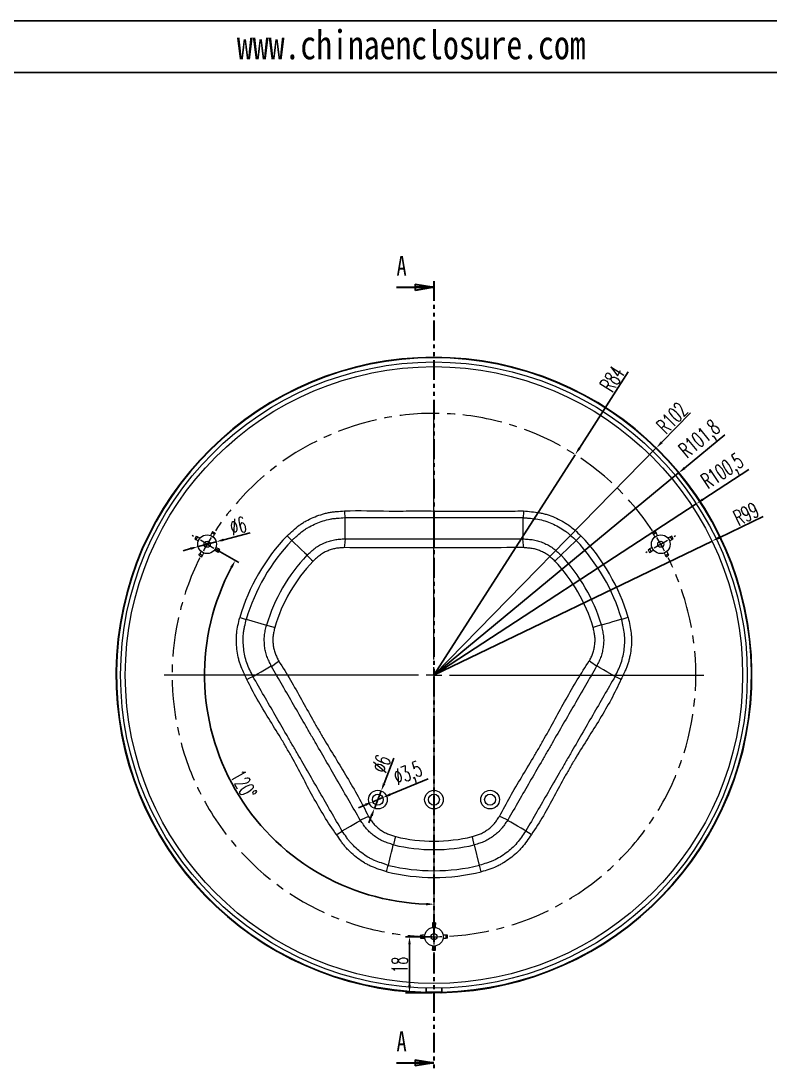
# Model space of a CAD drawing. Header units: inches. Extents: x -602 to 2189, y 557 to 1254.
# Drawn here: x 834 to 1074.2, y 917.5 to 1253.9 of the extents above; entities that cross this region are included whole.
import ezdxf

# ---------------------------------------------------------------- set-up
doc = ezdxf.new("R2010")
doc.units = ezdxf.units.IN
for name, pattern in [('CENTER2', [28.575, 19.05, -3.175, 3.175, -3.175]), ('CENTERX2', [20.32, 12.7, -2.54, 2.54, -2.54]), ('PHANTOM', [12.7, 6.35, -1.27, 1.27, -1.27, 1.27, -1.27])]:
    doc.linetypes.add(name, pattern=pattern)
doc.layers.add('文字', color=81, linetype='Continuous')
doc.styles.add('SLDTEXTSTYLE0', font='TXT', dxfattribs={"width": 0.75})
doc.styles.add('SLDTEXTSTYLE2', font='TXT', dxfattribs={"width": 0.6, "bigfont": 'bigfont'})
doc.styles.add('宋体', font='', dxfattribs={"width": 0.8, "height": 3.5})
doc.styles.get('宋体').set_extended_font_data('SimSun')
doc.dimstyles.new('5', dxfattribs={"dimtxt": 5, "dimasz": 2.5, "dimexe": 1.25, "dimexo": 0.625, "dimtad": 1, "dimtxsty": 'SLDTEXTSTYLE2', "dimcen": 2.5, "dimclrd": 256, "dimclre": 256, "dimclrt": 256, "dimadec": 0, "dimazin": 0, "dimtfac": 1, "dimtmove": 0, "dimatfit": 3, "dimfxl": 1, "dimarcsym": 0})

# ---------------------------------------------------------------- blocks, each defined once
blk = doc.blocks.new('SW_CENTERMARKSYMBOL_0')
at = {"color": 0, "linetype": 'Continuous', "lineweight": 0}
for p, q in [((72.75, -37), (72.75, 44.5)), ((-4.33, 2.5), (-4.76, 2.75)), ((0, 0), (-2.17, 1.25)), ((0, 0), (2.17, -1.25)), ((145.49, 0), (147.66, 1.25)), ((149.82, 2.5), (150.26, 2.75)), ((4.33, -2.5), (4.76, -2.75)), ((141.16, -2.5), (140.73, -2.75)), ((145.49, 0), (143.33, -1.25)), ((72.75, -42), (72.75, -39.5)), ((67.75, -42), (-13.75, -42)), ((72.75, -42), (70.25, -42)), ((72.75, -42), (72.75, -44.5)), ((72.75, -42), (75.25, -42)), ((77.75, -42), (159.25, -42)), ((72.75, -47), (72.75, -128.5)), ((72.75, -121), (72.75, -120.5)), ((72.75, -126), (72.75, -123.5)), ((72.75, -126), (72.75, -128.5)), ((72.75, -131), (72.75, -131.5))]:
    blk.add_line(p, q, dxfattribs=at)
at = {"color": 0, "linetype": 'CENTERX2', "lineweight": 0}
for start, end in [(33.4105, 146.5895), (153.4105, 266.5895), (273.4105, 26.5895)]:
    blk.add_arc((72.75, -42), 84, start, end, dxfattribs=at)
at = {"color": 0, "linetype": 'Continuous', "lineweight": 0}
for start, end in [(150, 151.7052), (148.2948, 150), (30, 31.7052), (28.2948, 30), (268.2948, 270), (270, 271.7052)]:
    blk.add_arc((72.75, -42), 84, start, end, dxfattribs=at)
blk = doc.blocks.new('_CLOSED')
at = {"color": 0, "linetype": 'ByBlock', "lineweight": -2}
for p, q in [((-1, 0.166667), (0, 0)), ((-1, 0.166667), (-1, -0.166667)), ((0, 0), (-1, -0.166667)), ((0, 0), (-1, 0))]:
    blk.add_line(p, q, dxfattribs=at)
blk = doc.blocks.new('*D135')
at = {"lineweight": -2}
for p, q in [((1048.79, 1128.15), (1039.53, 1118.67)), ((966.46, 1043.96), (1037.78, 1116.89))]:
    blk.add_line(p, q, dxfattribs=at)
blk.add_solid([(1039.23, 1118.97), (1039.82, 1118.38), (1037.78, 1116.89)])
at = {"layer": 'Defpoints', "color": 0}
for p in [(1037.78, 1116.89), (966.46, 1043.96)]:
    blk.add_point(p, dxfattribs=at)
at = {"insert": (1042.8, 1126.49), "char_height": 5, "attachment_point": 5, "rotation": 45.6415, "style": 'SLDTEXTSTYLE2'}
blk.add_mtext('R102', dxfattribs=at)
blk = doc.blocks.new('*D136')
at = {"lineweight": -2}
for p, q in [((1059.77, 1121.08), (1046.86, 1110.41)), ((966.46, 1043.96), (1044.93, 1108.82))]:
    blk.add_line(p, q, dxfattribs=at)
blk.add_solid([(1046.59, 1110.73), (1047.12, 1110.09), (1044.93, 1108.82)])
at = {"layer": 'Defpoints', "color": 0}
for p in [(1044.93, 1108.82), (966.46, 1043.96)]:
    blk.add_point(p, dxfattribs=at)
at = {"insert": (1052.02, 1119.27), "char_height": 5, "attachment_point": 5, "rotation": 39.5778, "style": 'SLDTEXTSTYLE2'}
blk.add_mtext('R101,8', dxfattribs=at)
blk = doc.blocks.new('*D137')
at = {"lineweight": -2}
for p, q in [((1067.42, 1109.96), (1052.67, 1100.32)), ((966.46, 1043.96), (1050.58, 1098.95))]:
    blk.add_line(p, q, dxfattribs=at)
blk.add_solid([(1052.45, 1100.67), (1052.9, 1099.97), (1050.58, 1098.95)])
at = {"layer": 'Defpoints', "color": 0}
for p in [(1050.58, 1098.95), (966.46, 1043.96)]:
    blk.add_point(p, dxfattribs=at)
at = {"insert": (1059.3, 1108.89), "char_height": 5, "attachment_point": 5, "rotation": 33.1766, "style": 'SLDTEXTSTYLE2'}
blk.add_mtext('R100,5', dxfattribs=at)
blk = doc.blocks.new('*D138')
at = {"lineweight": -2}
for p, q in [((1072.08, 1094.9), (1057.89, 1088.05)), ((966.46, 1043.96), (1055.64, 1086.96))]:
    blk.add_line(p, q, dxfattribs=at)
blk.add_solid([(1057.71, 1088.43), (1058.07, 1087.68), (1055.64, 1086.96)])
at = {"layer": 'Defpoints', "color": 0}
for p in [(1055.64, 1086.96), (966.46, 1043.96)]:
    blk.add_point(p, dxfattribs=at)
at = {"insert": (1066.56, 1095.7), "char_height": 5, "attachment_point": 5, "rotation": 25.7473, "style": 'SLDTEXTSTYLE2'}
blk.add_mtext('R99', dxfattribs=at)
blk = doc.blocks.new('*D139')
at = {"lineweight": -2}
for p, q in [((1028.76, 1141.26), (1013.11, 1116.81)), ((966.46, 1043.96), (1011.76, 1114.7))]:
    blk.add_line(p, q, dxfattribs=at)
blk.add_solid([(1012.76, 1117.03), (1013.46, 1116.58), (1011.76, 1114.7)])
at = {"layer": 'Defpoints', "color": 0}
for p in [(1011.76, 1114.7), (966.46, 1043.96)]:
    blk.add_point(p, dxfattribs=at)
at = {"insert": (1023.64, 1139.05), "char_height": 5, "attachment_point": 5, "rotation": 57.3695, "style": 'SLDTEXTSTYLE2'}
blk.add_mtext('R84', dxfattribs=at)
blk = doc.blocks.new('*D141')
at = {"lineweight": -2}
for p, q in [((890.82, 1085.18), (896.62, 1086.74)), ((907.48, 1089.66), (899.03, 1087.39)), ((888.41, 1084.53), (885.99, 1083.88))]:
    blk.add_line(p, q, dxfattribs=at)
for points in [[(898.92, 1087.79), (899.14, 1086.98), (896.62, 1086.74)], [(888.3, 1084.93), (888.52, 1084.13), (890.82, 1085.18)]]:
    blk.add_solid(points)
at = {"layer": 'Defpoints', "color": 0}
for p in [(896.62, 1086.74), (890.82, 1085.18)]:
    blk.add_point(p, dxfattribs=at)
at = {"insert": (903.65, 1091.86), "char_height": 5, "attachment_point": 5, "rotation": 15.0377, "style": 'SLDTEXTSTYLE2'}
blk.add_mtext('∅6', dxfattribs=at)
blk = doc.blocks.new('*D147')
at = {"lineweight": -2}
for p, q in [((965.84, 959.96), (957.37, 959.96)), ((958.62, 957.46), (958.62, 944.46)), ((965.84, 941.96), (957.37, 941.96))]:
    blk.add_line(p, q, dxfattribs=at)
for points in [[(958.2, 957.46), (959.03, 957.46), (958.62, 959.96)], [(958.2, 944.46), (959.03, 944.46), (958.62, 941.96)]]:
    blk.add_solid(points)
at = {"layer": 'Defpoints', "color": 0}
for p in [(966.46, 959.96), (958.62, 941.96), (966.46, 941.96)]:
    blk.add_point(p, dxfattribs=at)
at = {"insert": (955.49, 950.96), "char_height": 5, "attachment_point": 5, "rotation": 90, "style": 'SLDTEXTSTYLE2'}
blk.add_mtext('18', dxfattribs=at)
blk = doc.blocks.new('*D148')
at = {"lineweight": -2}
blk.add_line((896.43, 1084.4), (903.83, 1080.12), dxfattribs=at)
blk.add_arc((966.46, 1043.96), 73.57, 151.947, 268.053, dxfattribs=at)
for points in [[(901.17, 1078.76), (901.9, 1078.36), (902.75, 1080.75)], [(963.97, 970.85), (963.96, 970.01), (966.46, 970.39)]]:
    blk.add_solid(points)
at = {"layer": 'Defpoints', "color": 0}
for p in [(966.46, 1170.44), (893.72, 1085.96), (895.88, 1084.71), (894.01, 1031.18), (966.46, 917.48)]:
    blk.add_point(p, dxfattribs=at)
at = {"insert": (905.46, 1008.74), "char_height": 5, "attachment_point": 5, "rotation": 300, "style": 'SLDTEXTSTYLE2'}
blk.add_mtext('120°', dxfattribs=at)
blk = doc.blocks.new('*D151')
at = {"lineweight": -2}
for p, q in [((953.62, 1017.24), (950.46, 1009.09)), ((947.38, 1001.16), (949.55, 1006.76)), ((946.47, 998.83), (945.57, 996.5))]:
    blk.add_line(p, q, dxfattribs=at)
for points in [[(950.07, 1009.24), (950.84, 1008.93), (949.55, 1006.76)], [(946.09, 998.98), (946.86, 998.68), (947.38, 1001.16)]]:
    blk.add_solid(points)
at = {"layer": 'Defpoints', "color": 0}
for p in [(949.55, 1006.76), (947.38, 1001.16)]:
    blk.add_point(p, dxfattribs=at)
at = {"insert": (949.58, 1015.46), "char_height": 5, "attachment_point": 5, "rotation": 68.7733, "style": 'SLDTEXTSTYLE2'}
blk.add_mtext('∅6', dxfattribs=at)
blk = doc.blocks.new('*D152')
at = {"lineweight": -2}
for p, q in [((964.63, 1010.66), (952.39, 1005.59)), ((946.85, 1003.29), (950.08, 1004.63)), ((944.54, 1002.33), (942.23, 1001.38))]:
    blk.add_line(p, q, dxfattribs=at)
for points in [[(944.38, 1002.72), (944.7, 1001.95), (946.85, 1003.29)], [(952.23, 1005.97), (952.55, 1005.2), (950.08, 1004.63)]]:
    blk.add_solid(points)
at = {"layer": 'Defpoints', "color": 0}
for p in [(946.85, 1003.29), (950.08, 1004.63)]:
    blk.add_point(p, dxfattribs=at)
at = {"insert": (958.31, 1011.87), "char_height": 5, "attachment_point": 5, "rotation": 22.5052, "style": 'SLDTEXTSTYLE2'}
blk.add_mtext('∅3,5', dxfattribs=at)

msp = doc.modelspace()

# ---------------------------------------------------------------- linework, layer by layer
for p, q in [((593.777, 1253.93), (1579.152, 1253.93)), ((626.955, 1237.341), (1562.563, 1237.341))]:
    msp.add_line(p, q)
at = {"color": 7, "linetype": 'Continuous', "lineweight": 30}
for p, q in [((954.465, 1168.439), (966.465, 1168.439)), ((954.465, 919.479), (966.465, 919.479))]:
    msp.add_line(p, q, dxfattribs=at)
at = {"color": 7, "linetype": 'PHANTOM', "lineweight": 30}
msp.add_line((966.465, 1170.439), (966.465, 917.479), dxfattribs=at)
at = {"color": 7, "linetype": 'Continuous', "lineweight": 15}
for p, q in [((889.723, 1087.688), (890.106, 1087.467)), ((890.606, 1088.333), (890.106, 1087.467)), ((890.106, 1087.467), (890.907, 1087.005)), ((890.223, 1088.554), (890.606, 1088.333)), ((891.407, 1087.871), (890.606, 1088.333)), ((895.227, 1089.571), (894.765, 1088.771)), ((895.469, 1089.991), (895.227, 1089.571)), ((896.093, 1089.071), (895.227, 1089.571)), ((895.631, 1088.271), (896.093, 1089.071)), ((896.341, 1089.5), (896.093, 1089.071)), ((1012.079, 1087.144), (1007.16, 1082.486)), ((1036.589, 1089.5), (1036.837, 1089.071)), ((1037.703, 1089.571), (1036.837, 1089.071)), ((1036.837, 1089.071), (1037.299, 1088.271)), ((1037.461, 1089.991), (1037.703, 1089.571)), ((1038.165, 1088.771), (1037.703, 1089.571)), ((1042.323, 1088.333), (1041.523, 1087.871)), ((1042.023, 1087.005), (1042.823, 1087.467)), ((1042.706, 1088.554), (1042.323, 1088.333)), ((1042.823, 1087.467), (1042.323, 1088.333)), ((1043.206, 1087.688), (1042.823, 1087.467)), ((891.807, 1083.647), (891.344, 1082.847)), ((896.03, 1084.047), (896.831, 1083.585)), ((897.331, 1084.451), (896.53, 1084.913)), ((896.831, 1083.585), (897.331, 1084.451)), ((897.297, 1083.316), (896.831, 1083.585)), ((897.797, 1084.182), (897.331, 1084.451)), ((1035.133, 1084.182), (1035.599, 1084.451)), ((1036.399, 1084.913), (1035.599, 1084.451)), ((1035.599, 1084.451), (1036.099, 1083.585)), ((1035.633, 1083.316), (1036.099, 1083.585)), ((1036.099, 1083.585), (1036.899, 1084.047)), ((1041.585, 1082.847), (1041.123, 1083.647)), ((891.102, 1082.427), (891.344, 1082.847)), ((891.344, 1082.847), (892.21, 1082.347)), ((891.963, 1081.918), (892.21, 1082.347)), ((892.21, 1082.347), (892.673, 1083.147)), ((1040.257, 1083.147), (1040.719, 1082.347)), ((1040.719, 1082.347), (1041.585, 1082.847)), ((1040.967, 1081.918), (1040.719, 1082.347)), ((1041.827, 1082.427), (1041.585, 1082.847)), ((906.259, 1061.87), (912.752, 1059.938)), ((981.057, 982.863), (979.483, 989.453)), ((965.965, 964.38), (965.965, 963.842)), ((966.965, 963.842), (965.965, 963.842)), ((965.965, 963.842), (965.965, 962.917)), ((966.965, 964.38), (966.965, 963.842)), ((966.965, 962.917), (966.965, 963.842)), ((962.087, 960.459), (962.582, 960.459)), ((962.098, 959.459), (962.582, 959.459)), ((962.582, 960.459), (962.582, 959.459)), ((963.507, 960.459), (962.582, 960.459)), ((962.582, 959.459), (963.507, 959.459)), ((970.347, 960.459), (969.423, 960.459)), ((969.423, 959.459), (970.347, 959.459)), ((970.347, 959.459), (970.347, 960.459)), ((970.843, 960.459), (970.347, 960.459)), ((970.832, 959.459), (970.347, 959.459)), ((965.965, 957.001), (965.965, 956.076)), ((965.965, 956.076), (966.965, 956.076)), ((965.965, 955.634), (965.965, 956.076)), ((966.965, 956.076), (966.965, 957.001)), ((966.965, 955.634), (966.965, 956.076)), ((963.965, 943.49), (963.965, 942.19)), ((963.965, 942.19), (963.989, 942.189)), ((963.989, 942.189), (963.989, 943.49)), ((964.165, 942.185), (964.165, 941.985)), ((964.257, 941.983), (964.257, 942.183)), ((968.672, 942.183), (968.672, 941.983)), ((968.765, 941.985), (968.765, 942.185)), ((968.941, 943.49), (968.941, 942.189)), ((968.941, 942.189), (968.965, 942.19)), ((968.965, 942.19), (968.965, 943.49)), ((964.165, 941.985), (964.257, 941.983)), ((968.672, 941.983), (968.765, 941.985))]:
    msp.add_line(p, q, dxfattribs=at)
at = {"color": 7, "linetype": 'Continuous', "lineweight": 15, "flags": 128}
for points in [[(937.752, 1096.621), (937.769, 1096.196), (937.837, 1094.487)], [(937.879, 1094.488), (937.879, 1093.364), (937.88, 1091.459), (937.881, 1090.189), (937.881, 1088.919), (937.882, 1087.706)], [(966.499, 1096.588), (966.499, 1096.181), (966.499, 1094.488)], [(966.502, 1094.488), (966.502, 1093.727), (966.502, 1091.459), (966.502, 1090.194), (966.502, 1088.93), (966.502, 1087.717)], [(995.01, 1094.488), (995.01, 1093.988), (995.009, 1092.724), (995.009, 1091.459), (995.009, 1090.194), (995.008, 1088.93), (995.007, 1087.705)], [(995.151, 1096.624), (995.134, 1096.197), (995.066, 1094.488)], [(919.331, 1088.687), (919.645, 1088.39), (920.903, 1087.198)], [(920.863, 1087.156), (921.651, 1086.41), (923.061, 1085.076), (924, 1084.186), (924.94, 1083.297), (925.785, 1082.497)], [(937.99, 1087.717), (937.75, 1085.502), (937.68, 1084.856)], [(966.491, 1087.717), (966.491, 1085.491), (966.491, 1084.829)], [(994.887, 1087.716), (995.126, 1085.504), (995.196, 1084.859)], [(1013.61, 1088.675), (1013.296, 1088.378), (1012.038, 1087.187)], [(925.691, 1082.415), (927.227, 1080.961), (927.677, 1080.536)], [(1007.224, 1082.431), (1005.687, 1080.977), (1005.238, 1080.552)], [(904.167, 1062.43), (904.581, 1062.306), (906.242, 1061.812)], [(912.767, 1060.021), (914.795, 1059.418), (915.388, 1059.241)], [(1020.156, 1060.042), (1018.129, 1059.439), (1017.535, 1059.262)], [(1026.675, 1061.853), (1025.635, 1061.543), (1023.775, 1060.99), (1022.535, 1060.621), (1021.295, 1060.252), (1020.18, 1059.92)], [(1028.767, 1062.414), (1028.353, 1062.291), (1026.692, 1061.797)], [(908.399, 1043.477), (908.808, 1043.713), (909.915, 1044.351), (911.022, 1044.99), (912.128, 1045.628), (913.235, 1046.266), (914.28, 1046.869)], [(914.333, 1046.737), (916.133, 1048.053), (916.658, 1048.437)], [(1018.615, 1046.768), (1016.815, 1048.084), (1016.289, 1048.468)], [(1024.534, 1043.493), (1023.576, 1044.046), (1021.916, 1045.003), (1020.809, 1045.642), (1019.703, 1046.28), (1018.661, 1046.88)], [(906.48, 1042.538), (907.425, 1043.034), (908.369, 1043.53)], [(1026.446, 1042.532), (1026.072, 1042.729), (1024.554, 1043.526)], [(937.026, 993.903), (937.984, 994.456), (939.644, 995.415), (940.75, 996.054), (941.856, 996.693), (942.897, 997.295)], [(942.822, 997.391), (944.862, 998.292), (945.458, 998.555)], [(990.125, 997.423), (988.086, 998.323), (987.49, 998.586)], [(995.915, 993.914), (995.507, 994.15), (994.4, 994.789), (993.294, 995.428), (992.188, 996.068), (991.082, 996.707), (990.037, 997.311)], [(935.239, 992.727), (935.596, 992.953), (937.046, 993.869)], [(997.688, 992.721), (996.786, 993.291), (995.884, 993.862)], [(951.856, 982.868), (952.108, 983.924), (952.559, 985.811), (952.859, 987.07), (953.16, 988.329), (953.43, 989.46)], [(953.548, 989.419), (954.039, 991.477), (954.182, 992.079)], [(979.403, 989.425), (978.912, 991.482), (978.769, 992.084)], [(951.297, 980.776), (951.397, 981.196), (951.799, 982.882)], [(981.618, 980.772), (981.517, 981.192), (981.115, 982.877)]]:
    msp.add_lwpolyline(points, dxfattribs=at)
at = {"color": 7, "linetype": 'Continuous', "lineweight": 15}
for centre, radius in [((966.465, 1043.959), 100.5), ((966.465, 1043.959), 99), ((893.719, 1085.959), 3), ((893.719, 1085.959), 1), ((1039.211, 1085.959), 3), ((1039.211, 1085.959), 1), ((948.465, 1003.959), 3), ((966.465, 1003.959), 3), ((984.465, 1003.959), 3), ((948.465, 1003.959), 1.75), ((966.465, 1003.959), 1.75), ((984.465, 1003.959), 1.75), ((966.465, 959.959), 3), ((966.465, 959.959), 1)]:
    msp.add_circle(centre, radius, dxfattribs=at)
for radius, start, end in [(102, 271.29207, 268.70793), (101.8, 271.40721, 268.59279), (64.978, 136.50053, 163.48549), (62.813, 136.5512, 163.47284), (62.813, 16.5512, 43.47284), (64.978, 16.50053, 43.48549), (56.048, 136.67587, 163.34668), (53.314, 136.68034, 163.34307), (53.314, 16.68035, 43.34307), (56.048, 16.67587, 43.34668), (56.048, 256.67587, 283.34668), (53.314, 256.68035, 283.34307), (62.813, 256.5512, 283.47284), (64.978, 256.50053, 283.48549)]:
    msp.add_arc((966.465, 1043.959), radius, start, end, dxfattribs=at)
for points, knots in [([(937.752, 1096.621), (942.531, 1096.868), (947.311, 1096.658), (953.304, 1096.594), (954.503, 1096.595), (956.901, 1096.617), (958.101, 1096.637), (961.7, 1096.681), (964.1, 1096.692), (966.499, 1096.588)], [0, 0, 0, 0, 0.5, 0.5, 0.625, 0.625, 0.75, 0.75, 1, 1, 1, 1]), ([(919.331, 1088.687), (920.624, 1089.816), (921.87, 1091.008), (923.595, 1092.284), (923.948, 1092.528), (924.674, 1092.993), (925.047, 1093.215), (926.179, 1093.843), (926.953, 1094.213), (928.53, 1094.88), (929.331, 1095.179), (930.555, 1095.573), (930.967, 1095.695), (931.799, 1095.915), (932.22, 1096.013), (933.063, 1096.181), (933.486, 1096.25), (934.335, 1096.362), (934.761, 1096.405), (936.041, 1096.513), (936.898, 1096.556), (937.752, 1096.621)], [0, 0, 0, 0, 0.25, 0.25, 0.3125, 0.3125, 0.375, 0.375, 0.5, 0.5, 0.625, 0.625, 0.6875, 0.6875, 0.75, 0.75, 0.8125, 0.8125, 0.875, 0.875, 1, 1, 1, 1]), ([(920.858, 1087.163), (921.163, 1087.419), (921.465, 1087.68), (922.064, 1088.208), (922.361, 1088.475), (923.258, 1089.267), (923.864, 1089.786), (924.824, 1090.504), (925.153, 1090.733), (925.823, 1091.163), (926.165, 1091.366), (927.205, 1091.942), (927.92, 1092.282), (929.383, 1092.897), (930.132, 1093.176), (931.638, 1093.66), (932.399, 1093.863), (933.555, 1094.089), (933.944, 1094.15), (934.725, 1094.248), (935.117, 1094.285), (936.299, 1094.379), (937.091, 1094.419), (937.879, 1094.489)], [0, 0, 0, 0, 0.0625, 0.0625, 0.125, 0.125, 0.25, 0.25, 0.3125, 0.3125, 0.375, 0.375, 0.5, 0.5, 0.625, 0.625, 0.75, 0.75, 0.8125, 0.8125, 0.875, 0.875, 1, 1, 1, 1]), ([(937.879, 1094.488), (942.644, 1094.488), (947.398, 1094.488), (953.362, 1094.488), (954.556, 1094.488), (956.944, 1094.488), (958.139, 1094.488), (961.723, 1094.488), (964.112, 1094.488), (966.502, 1094.488)], [0, 0, 0, 0, 0.5, 0.5, 0.625, 0.625, 0.75, 0.75, 1, 1, 1, 1]), ([(966.499, 1096.588), (971.285, 1096.588), (976.067, 1096.592), (983.234, 1096.602), (985.621, 1096.605), (990.391, 1096.614), (992.772, 1096.62), (995.151, 1096.624)], [0, 0, 0, 0, 0.5, 0.5, 0.75, 0.75, 1, 1, 1, 1]), ([(995.011, 1094.496), (995.408, 1094.451), (995.805, 1094.412), (996.601, 1094.342), (996.999, 1094.31), (998.193, 1094.205), (998.99, 1094.121), (1001.334, 1093.718), (1002.831, 1093.223), (1005.013, 1092.268), (1005.734, 1091.916), (1007.127, 1091.154), (1007.8, 1090.741), (1008.765, 1090.054), (1009.078, 1089.813), (1009.689, 1089.311), (1009.988, 1089.05), (1010.875, 1088.253), (1011.453, 1087.703), (1012.05, 1087.177)], [0, 0, 0, 0, 0.0625, 0.0625, 0.125, 0.125, 0.25, 0.25, 0.5, 0.5, 0.625, 0.625, 0.75, 0.75, 0.8125, 0.8125, 0.875, 0.875, 1, 1, 1, 1]), ([(995.151, 1096.624), (996.858, 1096.462), (998.573, 1096.379), (1000.682, 1096.005), (1001.102, 1095.916), (1001.938, 1095.709), (1002.356, 1095.591), (1003.591, 1095.201), (1004.393, 1094.894), (1005.965, 1094.207), (1006.736, 1093.83), (1007.868, 1093.21), (1008.241, 1092.994), (1008.976, 1092.539), (1009.339, 1092.299), (1010.396, 1091.549), (1011.059, 1090.999), (1012.346, 1089.851), (1012.972, 1089.255), (1013.61, 1088.675)], [0, 0, 0, 0, 0.25, 0.25, 0.3125, 0.3125, 0.375, 0.375, 0.5, 0.5, 0.625, 0.625, 0.6875, 0.6875, 0.75, 0.75, 0.875, 0.875, 1, 1, 1, 1]), ([(925.785, 1082.497), (926.219, 1082.867), (926.643, 1083.25), (927.498, 1084.006), (927.931, 1084.381), (928.834, 1085.064), (929.307, 1085.368), (930.289, 1085.909), (930.797, 1086.15), (931.838, 1086.586), (932.371, 1086.784), (933.444, 1087.129), (933.985, 1087.275), (935.082, 1087.486), (935.639, 1087.544), (936.759, 1087.63), (937.321, 1087.66), (937.882, 1087.706)], [0, 0, 0, 0, 0.125, 0.125, 0.25, 0.25, 0.375, 0.375, 0.5, 0.5, 0.625, 0.625, 0.75, 0.75, 0.875, 0.875, 1, 1, 1, 1]), ([(937.99, 1087.717), (942.734, 1087.716), (947.468, 1087.717), (953.407, 1087.716), (954.596, 1087.716), (956.974, 1087.716), (958.163, 1087.716), (961.732, 1087.717), (964.112, 1087.716), (966.491, 1087.717)], [0, 0, 0, 0, 0.5, 0.5, 0.625, 0.625, 0.75, 0.75, 1, 1, 1, 1]), ([(995.007, 1087.705), (995.571, 1087.645), (996.136, 1087.602), (997.265, 1087.504), (997.829, 1087.449), (998.67, 1087.313), (998.95, 1087.257), (999.499, 1087.125), (999.771, 1087.049), (1000.577, 1086.794), (1001.102, 1086.591), (1002.138, 1086.137), (1002.65, 1085.887), (1003.641, 1085.347), (1004.121, 1085.055), (1005.034, 1084.401), (1005.463, 1084.034), (1006.304, 1083.275), (1006.717, 1082.885), (1007.14, 1082.507)], [0, 0, 0, 0, 0.125, 0.125, 0.25, 0.25, 0.3125, 0.3125, 0.375, 0.375, 0.5, 0.5, 0.625, 0.625, 0.75, 0.75, 0.875, 0.875, 1, 1, 1, 1]), ([(937.68, 1084.856), (937.217, 1084.815), (936.751, 1084.789), (935.823, 1084.719), (935.36, 1084.675), (934.671, 1084.546), (934.441, 1084.494), (933.99, 1084.376), (933.767, 1084.309), (933.105, 1084.095), (932.672, 1083.933), (931.819, 1083.576), (931.4, 1083.378), (930.789, 1083.038), (930.589, 1082.918), (930.195, 1082.659), (930.004, 1082.521), (929.445, 1082.088), (929.092, 1081.778), (928.388, 1081.153), (928.038, 1080.838), (927.677, 1080.536)], [0, 0, 0, 0, 0.125, 0.125, 0.25, 0.25, 0.3125, 0.3125, 0.375, 0.375, 0.5, 0.5, 0.625, 0.625, 0.6875, 0.6875, 0.75, 0.75, 0.875, 0.875, 1, 1, 1, 1]), ([(966.491, 1084.829), (964.084, 1084.758), (961.678, 1084.767), (958.072, 1084.801), (956.87, 1084.816), (954.466, 1084.836), (953.264, 1084.839), (947.258, 1084.81), (942.462, 1084.683), (937.68, 1084.856)], [0, 0, 0, 0, 0.25, 0.25, 0.375, 0.375, 0.5, 0.5, 1, 1, 1, 1]), ([(1005.238, 1080.552), (1004.885, 1080.861), (1004.544, 1081.184), (1003.85, 1081.815), (1003.497, 1082.125), (1002.927, 1082.539), (1002.73, 1082.671), (1002.331, 1082.918), (1002.129, 1083.035), (1001.514, 1083.369), (1001.097, 1083.573), (1000.248, 1083.946), (999.815, 1084.114), (999.147, 1084.323), (998.922, 1084.386), (998.463, 1084.493), (998.231, 1084.536), (997.534, 1084.643), (997.067, 1084.686), (996.131, 1084.768), (995.663, 1084.805), (995.196, 1084.859)], [0, 0, 0, 0, 0.125, 0.125, 0.25, 0.25, 0.3125, 0.3125, 0.375, 0.375, 0.5, 0.5, 0.625, 0.625, 0.6875, 0.6875, 0.75, 0.75, 0.875, 0.875, 1, 1, 1, 1]), ([(906.489, 1042.522), (906.134, 1043.299), (905.759, 1044.068), (905.045, 1045.62), (904.705, 1046.402), (904.27, 1047.607), (904.138, 1048.015), (903.902, 1048.84), (903.796, 1049.26), (903.519, 1050.522), (903.386, 1051.368), (903.197, 1053.069), (903.139, 1053.922), (903.11, 1055.209), (903.112, 1055.638), (903.139, 1056.5), (903.165, 1056.933), (903.287, 1058.22), (903.432, 1059.067), (903.782, 1060.752), (903.984, 1061.589), (904.167, 1062.43)], [0, 0, 0, 0, 0.125, 0.125, 0.25, 0.25, 0.3125, 0.3125, 0.375, 0.375, 0.5, 0.5, 0.625, 0.625, 0.6875, 0.6875, 0.75, 0.75, 0.875, 0.875, 1, 1, 1, 1]), ([(908.389, 1043.497), (908.071, 1044.226), (907.725, 1044.941), (907.055, 1046.384), (906.733, 1047.113), (905.923, 1049.336), (905.609, 1050.873), (905.351, 1053.23), (905.297, 1054.027), (905.262, 1055.606), (905.285, 1056.392), (905.398, 1057.565), (905.45, 1057.954), (905.58, 1058.731), (905.656, 1059.119), (905.902, 1060.28), (906.088, 1061.051), (906.244, 1061.828)], [0, 0, 0, 0, 0.125, 0.125, 0.25, 0.25, 0.5, 0.5, 0.625, 0.625, 0.75, 0.75, 0.8125, 0.8125, 0.875, 0.875, 1, 1, 1, 1]), ([(914.28, 1046.869), (914.05, 1047.384), (913.805, 1047.892), (913.329, 1048.914), (913.097, 1049.428), (912.799, 1050.221), (912.71, 1050.49), (912.553, 1051.03), (912.485, 1051.302), (912.306, 1052.123), (912.22, 1052.677), (912.098, 1053.796), (912.06, 1054.361), (912.034, 1055.484), (912.048, 1056.043), (912.159, 1057.155), (912.262, 1057.707), (912.498, 1058.809), (912.629, 1059.358), (912.744, 1059.911)], [0, 0, 0, 0, 0.125, 0.125, 0.25, 0.25, 0.3125, 0.3125, 0.375, 0.375, 0.5, 0.5, 0.625, 0.625, 0.75, 0.75, 0.875, 0.875, 1, 1, 1, 1]), ([(1020.18, 1059.92), (1020.283, 1059.36), (1020.402, 1058.804), (1020.629, 1057.689), (1020.736, 1057.128), (1020.878, 1056.009), (1020.904, 1055.449), (1020.884, 1054.332), (1020.839, 1053.774), (1020.698, 1052.658), (1020.604, 1052.099), (1020.369, 1051), (1020.226, 1050.46), (1019.865, 1049.407), (1019.639, 1048.897), (1019.156, 1047.887), (1018.902, 1047.387), (1018.661, 1046.88)], [0, 0, 0, 0, 0.125, 0.125, 0.25, 0.25, 0.375, 0.375, 0.5, 0.5, 0.625, 0.625, 0.75, 0.75, 0.875, 0.875, 1, 1, 1, 1]), ([(1024.554, 1043.526), (1024.887, 1044.244), (1025.25, 1044.947), (1025.757, 1046.02), (1025.921, 1046.381), (1026.225, 1047.111), (1026.365, 1047.48), (1026.742, 1048.599), (1026.943, 1049.36), (1027.27, 1050.903), (1027.4, 1051.686), (1027.593, 1053.249), (1027.652, 1054.031), (1027.676, 1055.595), (1027.639, 1056.378), (1027.451, 1057.946), (1027.305, 1058.731), (1027.068, 1059.901), (1026.986, 1060.291), (1026.828, 1061.071), (1026.753, 1061.462), (1026.684, 1061.854)], [0, 0, 0, 0, 0.125, 0.125, 0.1875, 0.1875, 0.25, 0.25, 0.375, 0.375, 0.5, 0.5, 0.625, 0.625, 0.75, 0.75, 0.875, 0.875, 0.9375, 0.9375, 1, 1, 1, 1]), ([(1028.767, 1062.414), (1029.098, 1060.733), (1029.506, 1059.062), (1029.749, 1056.935), (1029.784, 1056.507), (1029.825, 1055.648), (1029.831, 1055.216), (1029.809, 1053.923), (1029.744, 1053.07), (1029.535, 1051.374), (1029.394, 1050.532), (1029.125, 1049.277), (1029.026, 1048.861), (1028.801, 1048.031), (1028.677, 1047.618), (1028.403, 1046.805), (1028.252, 1046.405), (1027.926, 1045.615), (1027.751, 1045.225), (1027.207, 1044.065), (1026.817, 1043.303), (1026.446, 1042.532)], [0, 0, 0, 0, 0.25, 0.25, 0.3125, 0.3125, 0.375, 0.375, 0.5, 0.5, 0.625, 0.625, 0.6875, 0.6875, 0.75, 0.75, 0.8125, 0.8125, 0.875, 0.875, 1, 1, 1, 1]), ([(915.388, 1059.241), (915.297, 1058.783), (915.189, 1058.328), (914.99, 1057.415), (914.898, 1056.957), (914.824, 1056.259), (914.808, 1056.024), (914.792, 1055.557), (914.792, 1055.324), (914.809, 1054.629), (914.841, 1054.167), (914.94, 1053.249), (915.009, 1052.792), (915.16, 1052.112), (915.217, 1051.887), (915.351, 1051.438), (915.429, 1051.215), (915.681, 1050.56), (915.875, 1050.135), (916.271, 1049.288), (916.472, 1048.866), (916.658, 1048.437)], [0, 0, 0, 0, 0.125, 0.125, 0.25, 0.25, 0.3125, 0.3125, 0.375, 0.375, 0.5, 0.5, 0.625, 0.625, 0.6875, 0.6875, 0.75, 0.75, 0.875, 0.875, 1, 1, 1, 1]), ([(1016.289, 1048.468), (1016.485, 1048.889), (1016.695, 1049.304), (1017.096, 1050.141), (1017.289, 1050.564), (1017.596, 1051.444), (1017.715, 1051.896), (1017.907, 1052.801), (1017.983, 1053.256), (1018.099, 1054.171), (1018.136, 1054.631), (1018.146, 1055.328), (1018.142, 1055.561), (1018.114, 1056.03), (1018.09, 1056.265), (1017.994, 1056.962), (1017.902, 1057.422), (1017.714, 1058.341), (1017.616, 1058.8), (1017.535, 1059.262)], [0, 0, 0, 0, 0.125, 0.125, 0.25, 0.25, 0.375, 0.375, 0.5, 0.5, 0.625, 0.625, 0.6875, 0.6875, 0.75, 0.75, 0.875, 0.875, 1, 1, 1, 1]), ([(942.822, 997.391), (940.448, 1001.506), (938.076, 1005.614), (933.33, 1013.835), (930.955, 1017.948), (927.982, 1023.098), (927.388, 1024.128), (926.199, 1026.187), (925.605, 1027.216), (923.823, 1030.302), (922.635, 1032.358), (919.077, 1038.522), (916.708, 1042.626), (914.333, 1046.737)], [0, 0, 0, 0, 0.25, 0.25, 0.5, 0.5, 0.5625, 0.5625, 0.625, 0.625, 0.75, 0.75, 1, 1, 1, 1]), ([(916.658, 1048.437), (919.285, 1044.432), (921.658, 1040.267), (925.16, 1033.973), (926.317, 1031.866), (928.082, 1028.72), (928.675, 1027.674), (929.878, 1025.589), (930.488, 1024.552), (933.565, 1019.381), (936.113, 1015.298), (941.019, 1007.033), (943.373, 1002.86), (945.458, 998.555)], [0, 0, 0, 0, 0.25, 0.25, 0.375, 0.375, 0.4375, 0.4375, 0.5, 0.5, 0.75, 0.75, 1, 1, 1, 1]), ([(987.49, 998.586), (989.645, 1002.864), (992.065, 1007.001), (995.766, 1013.181), (997.011, 1015.237), (998.854, 1018.338), (999.464, 1019.375), (1000.667, 1021.458), (1001.261, 1022.505), (1004.2, 1027.755), (1006.462, 1032.004), (1011.167, 1040.386), (1013.604, 1044.511), (1016.289, 1048.468)], [0, 0, 0, 0, 0.25, 0.25, 0.375, 0.375, 0.4375, 0.4375, 0.5, 0.5, 0.75, 0.75, 1, 1, 1, 1]), ([(1018.615, 1046.768), (1016.24, 1042.655), (1013.868, 1038.548), (1009.124, 1030.33), (1006.75, 1026.219), (1003.776, 1021.068), (1003.181, 1020.038), (1001.992, 1017.979), (1001.398, 1016.95), (999.616, 1013.863), (998.428, 1011.805), (994.869, 1005.64), (992.499, 1001.535), (990.125, 997.423)], [0, 0, 0, 0, 0.25, 0.25, 0.5, 0.5, 0.5625, 0.5625, 0.625, 0.625, 0.75, 0.75, 1, 1, 1, 1]), ([(937.041, 993.866), (934.652, 998.003), (932.268, 1002.134), (927.495, 1010.399), (925.108, 1014.534), (922.117, 1019.714), (921.519, 1020.75), (920.323, 1022.821), (919.725, 1023.857), (917.933, 1026.961), (916.738, 1029.03), (913.158, 1035.231), (910.775, 1039.36), (908.387, 1043.496)], [0, 0, 0, 0, 0.25, 0.25, 0.5, 0.5, 0.5625, 0.5625, 0.625, 0.625, 0.75, 0.75, 1, 1, 1, 1]), ([(1024.558, 1043.524), (1022.171, 1039.387), (1019.785, 1035.256), (1015.013, 1026.99), (1012.626, 1022.856), (1009.635, 1017.675), (1009.037, 1016.639), (1007.842, 1014.568), (1007.244, 1013.532), (1005.451, 1010.428), (1004.257, 1008.359), (1000.677, 1002.158), (998.293, 998.03), (995.905, 993.894)], [0, 0, 0, 0, 0.25, 0.25, 0.5, 0.5, 0.5625, 0.5625, 0.625, 0.625, 0.75, 0.75, 1, 1, 1, 1]), ([(935.239, 992.727), (932.407, 996.616), (929.969, 1000.734), (925.353, 1009.134), (923.177, 1013.417), (920.276, 1018.678), (919.687, 1019.725), (918.483, 1021.802), (917.869, 1022.832), (916.005, 1025.911), (914.736, 1027.946), (910.973, 1034.076), (908.532, 1038.189), (906.489, 1042.522)], [0, 0, 0, 0, 0.25, 0.25, 0.5, 0.5, 0.5625, 0.5625, 0.625, 0.625, 0.75, 0.75, 1, 1, 1, 1]), ([(1026.446, 1042.532), (1024.495, 1038.135), (1022.147, 1033.965), (1017.18, 1025.767), (1014.559, 1021.741), (1011.454, 1016.599), (1010.842, 1015.565), (1009.645, 1013.484), (1009.059, 1012.437), (1007.324, 1009.284), (1006.197, 1007.167), (1002.77, 1000.844), (1000.428, 996.673), (997.698, 992.737)], [0, 0, 0, 0, 0.25, 0.25, 0.5, 0.5, 0.5625, 0.5625, 0.625, 0.625, 0.75, 0.75, 1, 1, 1, 1]), ([(953.43, 989.46), (952.894, 989.65), (952.352, 989.825), (951.274, 990.187), (950.734, 990.374), (949.694, 990.811), (949.196, 991.068), (948.238, 991.644), (947.778, 991.962), (946.882, 992.642), (946.444, 993.003), (945.611, 993.756), (945.215, 994.15), (944.483, 994.989), (944.154, 995.44), (943.521, 996.363), (943.215, 996.833), (942.897, 997.295)], [0, 0, 0, 0, 0.125, 0.125, 0.25, 0.25, 0.375, 0.375, 0.5, 0.5, 0.625, 0.625, 0.75, 0.75, 0.875, 0.875, 1, 1, 1, 1]), ([(945.458, 998.555), (945.725, 998.175), (945.979, 997.786), (946.503, 997.02), (946.773, 996.642), (947.381, 995.935), (947.714, 995.606), (948.401, 994.988), (948.758, 994.695), (949.492, 994.137), (949.872, 993.874), (950.47, 993.517), (950.674, 993.404), (951.094, 993.194), (951.31, 993.098), (951.961, 992.832), (952.405, 992.681), (953.296, 992.385), (953.742, 992.24), (954.182, 992.079)], [0, 0, 0, 0, 0.125, 0.125, 0.25, 0.25, 0.375, 0.375, 0.5, 0.5, 0.625, 0.625, 0.6875, 0.6875, 0.75, 0.75, 0.875, 0.875, 1, 1, 1, 1]), ([(978.769, 992.084), (979.211, 992.234), (979.659, 992.368), (980.549, 992.652), (980.991, 992.802), (981.633, 993.086), (981.845, 993.19), (982.257, 993.41), (982.459, 993.526), (983.053, 993.889), (983.436, 994.147), (984.182, 994.692), (984.543, 994.981), (985.057, 995.451), (985.223, 995.614), (985.545, 995.954), (985.699, 996.132), (986.14, 996.678), (986.411, 997.059), (986.947, 997.825), (987.212, 998.21), (987.49, 998.586)], [0, 0, 0, 0, 0.125, 0.125, 0.25, 0.25, 0.3125, 0.3125, 0.375, 0.375, 0.5, 0.5, 0.625, 0.625, 0.6875, 0.6875, 0.75, 0.75, 0.875, 0.875, 1, 1, 1, 1]), ([(990.037, 997.311), (989.707, 996.854), (989.389, 996.388), (988.742, 995.465), (988.413, 995.007), (987.874, 994.352), (987.686, 994.14), (987.297, 993.734), (987.096, 993.539), (986.474, 992.974), (986.037, 992.623), (985.129, 991.958), (984.659, 991.642), (983.7, 991.058), (983.208, 990.791), (982.19, 990.33), (981.66, 990.144), (980.588, 989.798), (980.047, 989.636), (979.511, 989.459)], [0, 0, 0, 0, 0.125, 0.125, 0.25, 0.25, 0.3125, 0.3125, 0.375, 0.375, 0.5, 0.5, 0.625, 0.625, 0.75, 0.75, 0.875, 0.875, 1, 1, 1, 1]), ([(951.297, 980.776), (949.675, 981.33), (948.024, 981.813), (946.06, 982.665), (945.672, 982.848), (944.908, 983.243), (944.531, 983.454), (943.422, 984.119), (942.715, 984.602), (941.351, 985.631), (940.693, 986.174), (939.741, 987.034), (939.43, 987.329), (938.823, 987.938), (938.528, 988.252), (937.961, 988.896), (937.689, 989.227), (937.169, 989.904), (936.918, 990.25), (936.185, 991.302), (935.72, 992.02), (935.239, 992.727)], [0, 0, 0, 0, 0.25, 0.25, 0.3125, 0.3125, 0.375, 0.375, 0.5, 0.5, 0.625, 0.625, 0.6875, 0.6875, 0.75, 0.75, 0.8125, 0.8125, 0.875, 0.875, 1, 1, 1, 1]), ([(951.853, 982.86), (951.48, 982.996), (951.105, 983.127), (950.351, 983.379), (949.974, 983.503), (948.844, 983.882), (948.094, 984.146), (946.997, 984.615), (946.636, 984.784), (945.93, 985.147), (945.585, 985.34), (944.57, 985.948), (943.92, 986.394), (942.66, 987.347), (942.046, 987.853), (940.876, 988.909), (940.321, 989.463), (939.547, 990.344), (939.3, 990.647), (938.825, 991.27), (938.596, 991.59), (937.926, 992.56), (937.499, 993.224), (937.046, 993.869)], [0, 0, 0, 0, 0.0625, 0.0625, 0.125, 0.125, 0.25, 0.25, 0.3125, 0.3125, 0.375, 0.375, 0.5, 0.5, 0.625, 0.625, 0.75, 0.75, 0.8125, 0.8125, 0.875, 0.875, 1, 1, 1, 1]), ([(995.903, 993.894), (995.431, 993.255), (994.984, 992.597), (994.07, 991.296), (993.6, 990.652), (992.079, 988.839), (990.905, 987.799), (988.993, 986.397), (988.33, 985.952), (986.979, 985.133), (986.287, 984.759), (985.215, 984.271), (984.852, 984.121), (984.114, 983.845), (983.74, 983.717), (982.612, 983.35), (981.851, 983.125), (981.1, 982.872)], [0, 0, 0, 0, 0.125, 0.125, 0.25, 0.25, 0.5, 0.5, 0.625, 0.625, 0.75, 0.75, 0.8125, 0.8125, 0.875, 0.875, 1, 1, 1, 1]), ([(997.698, 992.737), (997.202, 992.041), (996.723, 991.332), (995.737, 989.937), (995.229, 989.251), (994.403, 988.272), (994.116, 987.955), (993.519, 987.337), (993.209, 987.036), (992.254, 986.165), (991.588, 985.626), (990.21, 984.612), (989.5, 984.135), (988.4, 983.468), (988.027, 983.254), (987.267, 982.846), (986.879, 982.653), (985.703, 982.114), (984.897, 981.816), (983.263, 981.278), (982.437, 981.034), (981.618, 980.772)], [0, 0, 0, 0, 0.125, 0.125, 0.25, 0.25, 0.3125, 0.3125, 0.375, 0.375, 0.5, 0.5, 0.625, 0.625, 0.6875, 0.6875, 0.75, 0.75, 0.875, 0.875, 1, 1, 1, 1]), ([(968.941, 942.189), (968.929, 942.189), (968.905, 942.188), (968.852, 942.187), (968.777, 942.185), (968.674, 942.183), (968.558, 942.18), (968.429, 942.178), (968.289, 942.175), (968.139, 942.173), (967.979, 942.17), (967.81, 942.168), (967.633, 942.166), (967.45, 942.164), (967.261, 942.162), (967.066, 942.161), (966.868, 942.16), (966.667, 942.159), (966.465, 942.159), (966.264, 942.159), (966.064, 942.16), (965.867, 942.161), (965.673, 942.162), (965.483, 942.164), (965.299, 942.166), (965.123, 942.168), (964.954, 942.17), (964.793, 942.173), (964.642, 942.175), (964.503, 942.178), (964.374, 942.18), (964.258, 942.183), (964.154, 942.185), (964.078, 942.187), (964.025, 942.188), (964.001, 942.189), (963.989, 942.189)], [0, 0, 0, 0, 0.01566891, 0.03134975, 0.06247313, 0.09355849, 0.12478639, 0.15620715, 0.18740113, 0.21848071, 0.24962611, 0.28101119, 0.31230881, 0.34341446, 0.3745098, 0.40577601, 0.43722359, 0.4685777, 0.49999997, 0.53134344, 0.56246682, 0.59355225, 0.62478042, 0.65620117, 0.68739496, 0.71847465, 0.7496205, 0.78100611, 0.81230311, 0.84340873, 0.87450455, 0.90577164, 0.93721898, 0.96857266, 0.98428056, 1, 1, 1, 1]), ([(968.672, 941.983), (968.662, 941.983), (968.641, 941.982), (968.593, 941.981), (968.527, 941.98), (968.435, 941.978), (968.331, 941.976), (968.216, 941.974), (968.091, 941.972), (967.958, 941.97), (967.815, 941.968), (967.664, 941.966), (967.506, 941.964), (967.343, 941.963), (967.174, 941.961), (967.001, 941.96), (966.824, 941.96), (966.645, 941.959), (966.465, 941.959), (966.285, 941.959), (966.107, 941.96), (965.932, 941.96), (965.759, 941.961), (965.589, 941.963), (965.426, 941.964), (965.268, 941.966), (965.118, 941.968), (964.974, 941.97), (964.84, 941.972), (964.715, 941.974), (964.601, 941.976), (964.497, 941.978), (964.404, 941.98), (964.337, 941.981), (964.289, 941.982), (964.268, 941.983), (964.257, 941.983)], [0, 0, 0, 0, 0.0156682, 0.0313497, 0.0624731, 0.0935585, 0.1247864, 0.1562072, 0.1874012, 0.2184807, 0.2496261, 0.2810112, 0.3123088, 0.3434145, 0.3745099, 0.4057762, 0.4372237, 0.4685778, 0.4999995, 0.5313436, 0.5624669, 0.5935524, 0.6247805, 0.6562012, 0.6873951, 0.7184747, 0.7496205, 0.781006, 0.8123031, 0.8434088, 0.8745045, 0.9057715, 0.9372189, 0.9685726, 0.9842798, 1, 1, 1, 1])]:
    msp.add_open_spline(points, degree=3, knots=knots, dxfattribs=at)
for points in [[(966.502, 1094.488), (976.024, 1094.488), (985.544, 1094.488), (995.01, 1094.488)], [(890.223, 1088.554), (890.057, 1088.266), (889.89, 1087.977), (889.723, 1087.688)], [(896.341, 1089.5), (896.05, 1089.664), (895.759, 1089.827), (895.469, 1089.991)], [(937.882, 1087.706), (937.918, 1087.709), (937.954, 1087.713), (937.99, 1087.717)], [(966.491, 1087.716), (975.975, 1087.717), (985.458, 1087.717), (994.887, 1087.716)], [(994.887, 1087.716), (994.927, 1087.712), (994.967, 1087.709), (995.007, 1087.705)], [(1037.461, 1089.991), (1037.17, 1089.827), (1036.88, 1089.664), (1036.589, 1089.5)], [(1043.206, 1087.688), (1043.04, 1087.977), (1042.873, 1088.266), (1042.706, 1088.554)], [(897.297, 1083.316), (897.464, 1083.604), (897.63, 1083.893), (897.797, 1084.182)], [(995.196, 1084.859), (985.663, 1084.844), (976.081, 1084.829), (966.491, 1084.829)], [(1035.133, 1084.182), (1035.299, 1083.893), (1035.466, 1083.604), (1035.633, 1083.316)], [(891.102, 1082.427), (891.389, 1082.258), (891.676, 1082.088), (891.963, 1081.918)], [(925.691, 1082.415), (925.722, 1082.442), (925.754, 1082.47), (925.785, 1082.497)], [(1007.224, 1082.431), (1007.196, 1082.456), (1007.168, 1082.482), (1007.14, 1082.507)], [(1040.967, 1081.918), (1041.254, 1082.088), (1041.541, 1082.258), (1041.827, 1082.427)], [(912.767, 1060.021), (912.76, 1059.984), (912.752, 1059.947), (912.744, 1059.911)], [(1020.156, 1060.042), (1020.164, 1060.002), (1020.172, 1059.961), (1020.18, 1059.92)], [(914.333, 1046.737), (914.316, 1046.781), (914.298, 1046.825), (914.28, 1046.869)], [(1018.661, 1046.88), (1018.646, 1046.843), (1018.63, 1046.805), (1018.615, 1046.768)], [(942.897, 997.295), (942.872, 997.327), (942.847, 997.359), (942.822, 997.391)], [(990.125, 997.423), (990.096, 997.385), (990.066, 997.348), (990.037, 997.311)], [(953.548, 989.419), (953.509, 989.433), (953.469, 989.447), (953.43, 989.46)], [(979.403, 989.425), (979.439, 989.436), (979.475, 989.448), (979.511, 989.459)], [(966.965, 964.38), (966.632, 964.38), (966.298, 964.38), (965.965, 964.38)], [(962.087, 960.459), (962.091, 960.125), (962.095, 959.792), (962.098, 959.459)], [(970.832, 959.459), (970.835, 959.792), (970.839, 960.125), (970.843, 960.459)], [(965.965, 955.634), (966.298, 955.634), (966.632, 955.634), (966.965, 955.634)]]:
    msp.add_open_spline(points, degree=3, dxfattribs=at)

# ---------------------------------------------------------------- block references
at = {"color": 7, "linetype": 'Continuous', "lineweight": 30, "xscale": 6, "yscale": 6}
for p in [(966.465, 1168.439), (966.465, 919.479)]:
    msp.add_blockref('_CLOSED', p, dxfattribs=at)
at = {"color": 1, "linetype": 'CENTER2'}
msp.add_blockref('SW_CENTERMARKSYMBOL_0', (893.719, 1085.959), dxfattribs=at)

# ---------------------------------------------------------------- texts
at = {"color": 7, "linetype": 'Continuous', "char_height": 6.35, "attachment_point": 1, "style": 'SLDTEXTSTYLE0'}
for insert in [(954.465, 1178.519), (954.465, 929.559)]:
    msp.add_mtext('A', dxfattribs=dict(at, insert=insert))
at = {"layer": '文字', "color": 0, "insert": (903.266, 1250.978), "char_height": 9.34281, "width": 164.14425, "attachment_point": 1, "style": '宋体'}
msp.add_mtext('www.chinaenclosure.com', dxfattribs=at)

# ---------------------------------------------------------------- dimensions: what is measured, and where the dimension line sits
dim = msp.add_angular_dim_2l(base=(894.01, 1031.183), line1=((966.465, 1170.439), (966.465, 917.479)), line2=((893.719, 1085.959), (895.884, 1084.709)), dimstyle='5')
dim.commit()
dim.dimension.update_dxf_attribs({"geometry": '*D148', "text_midpoint": (905.455, 1008.735)})
for mpoint, picture, middle in [((1011.759, 1114.701), '*D139', (1026.27, 1137.365)), ((1050.582, 1098.955), '*D137', (1061.242, 1105.924)), ((1055.636, 1086.965), '*D138', (1067.917, 1092.888))]:
    dim = msp.add_radius_dim(center=(966.465, 1043.959), mpoint=mpoint, dimstyle='5')
    dim.commit()
    dim.dimension.update_dxf_attribs({"geometry": picture, "text_midpoint": middle, "dimtype": 164})
for mpoint, picture, middle in [((1037.778, 1116.887), '*D135', (1042.797, 1126.49)), ((1044.928, 1108.818), '*D136', (1052.017, 1119.273))]:
    dim = msp.add_radius_dim(center=(966.465, 1043.959), mpoint=mpoint, dimstyle='5')
    dim.commit()
    dim.dimension.update_dxf_attribs({"geometry": picture, "text_midpoint": middle})
for p1, p2, picture, middle in [((890.821, 1085.181), (896.616, 1086.737), '*D141', (903.652, 1091.863)), ((947.379, 1001.163), (949.551, 1006.755), '*D151', (949.58, 1015.461)), ((946.848, 1003.289), (950.082, 1004.629), '*D152', (958.311, 1011.872))]:
    dim = msp.add_diameter_dim_2p(p1=p1, p2=p2, dimstyle='5')
    dim.commit()
    dim.dimension.update_dxf_attribs({"geometry": picture, "text_midpoint": middle})
dim = msp.add_linear_dim(base=(958.616, 941.959), p1=(966.465, 959.959), p2=(966.465, 941.959), angle=90, dimstyle='5')
dim.commit()
dim.dimension.update_dxf_attribs({"geometry": '*D147', "text_midpoint": (955.491, 950.959)})

doc.saveas('drawing.dxf')
